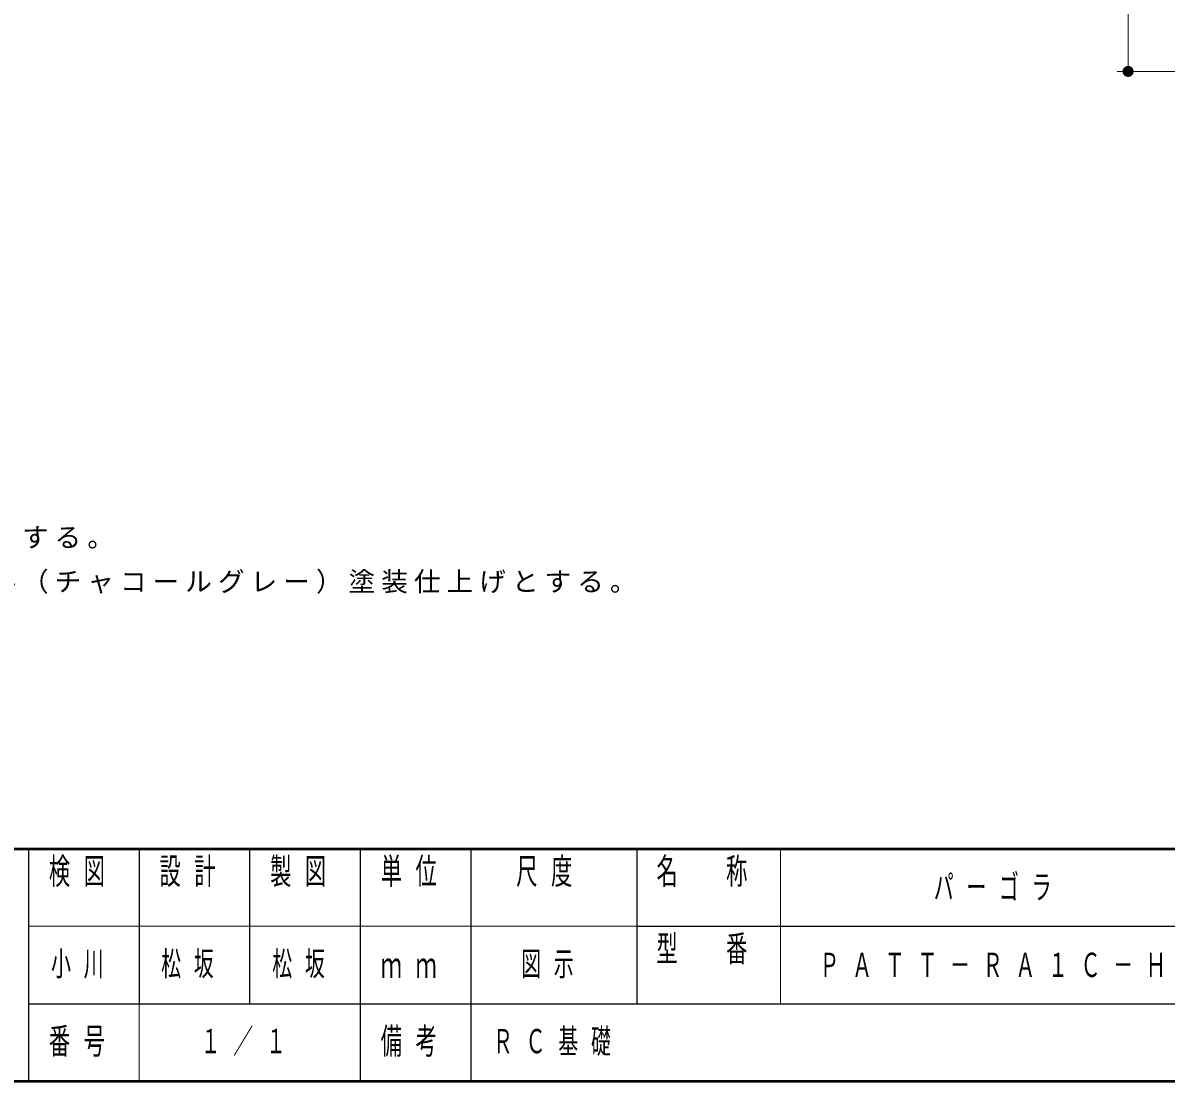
# Model space of a CAD drawing. Units: millimetres on the paper. Extents: x -365 to 0, y -5 to 257.
# Drawn here: x -238 to -134.6, y 0 to 95.7 of the extents above; entities that cross this region are included whole.
import ezdxf

# ---------------------------------------------------------------- set-up
doc = ezdxf.new("R2010")
doc.units = ezdxf.units.MM
doc.layers.add('LY_1', color=7, linetype='Continuous', lineweight=25)
doc.layers.add('LY_3', color=7, linetype='Continuous', lineweight=13)
doc.styles.add('ＭＳ ゴシック', font='')
doc.styles.get('ＭＳ ゴシック').set_extended_font_data('MS Gothic')

# ---------------------------------------------------------------- blocks, each defined once
blk = doc.blocks.new('filled_dot')
at = {"color": 0, "linetype": 'Continuous', "lineweight": -2, "const_width": 1.25}
blk.add_lwpolyline([(-0.625, 0, 1), (0.625, 0, 1)], format="xyb", close=True, dxfattribs=at)

msp = doc.modelspace()

# ---------------------------------------------------------------- linework, layer by layer
at = {"layer": 'LY_1', "lineweight": 13}
for p, q in [((-138.083, 91.311), (-138.083, 117.978)), ((-125.749, 91.311), (-139.083, 91.311))]:
    msp.add_line(p, q, dxfattribs=at)
at = {"layer": 'LY_3', "lineweight": 50}
for p, q in [((-365, 21), (0, 21)), ((-365, 0), (0, 0))]:
    msp.add_line(p, q, dxfattribs=at)
at = {"layer": 'LY_3', "color": 211, "lineweight": 25}
for p, q in [((-237.5, 21), (-237.5, 0)), ((-227.5, 21), (-227.5, 7)), ((-217.5, 21), (-217.5, 7)), ((-207.5, 21), (-207.5, 0)), ((-197.5, 21), (-197.5, 7)), ((-182.5, 21), (-182.5, 7)), ((-182.5, 14), (-70, 14)), ((-237.5, 7), (0, 7))]:
    msp.add_line(p, q, dxfattribs=at)
at = {"layer": 'LY_3'}
for p, q in [((-169.5, 21), (-169.5, 7)), ((-237.5, 14), (-182.5, 14)), ((-227.5, 7), (-227.5, 0))]:
    msp.add_line(p, q, dxfattribs=at)
at = {"layer": 'LY_3', "lineweight": 25}
msp.add_line((-197.5, 7), (-197.5, 0), dxfattribs=at)

# ---------------------------------------------------------------- block references
at = {"layer": 'LY_1', "lineweight": 13, "xscale": 0.4, "yscale": 0.4, "rotation": 90}
msp.add_blockref('filled_dot', (-138.083, 91.311), dxfattribs=at)

# ---------------------------------------------------------------- texts
at = {"layer": 'LY_1', "style": 'ＭＳ ゴシック'}
for s, insert, char_height, attachment_point in [('\\T1.23;鋼材は、電気亜鉛メッキ処理の上、ウレタン樹脂塗料塗装（チャコールグレー）仕上げとする。', (-356.191, 48.069), 1.76, 7), ('\\T1.23;マルチジョイントは、鋳鉄（ＦＣＤ４５０）とし、亜鉛溶射処理の上、ウレタン樹脂塗料（チャコールグレー）塗装仕上げとする。', (-356.191, 44.069), 1.76, 7), ('\\T1.64;\\W0.6;パーゴラ', (-149.75, 17.5), 2.199, 5), ('\\T1.64;\\W0.6;小川', (-232.5, 10.5), 2.199, 5), ('\\T1.64;\\W0.6;松坂', (-225.5, 10.5), 2.199, 4), ('\\T1.64;\\W0.6;松坂', (-212.5, 10.5), 2.199, 5), ('\\T1.64;\\W0.6;図示', (-190, 10.5), 2.199, 5), ('\\T1.64;\\W0.6;ＰＡＴＴ－ＲＡ１Ｃ－Ｈ', (-149.75, 10.5), 2.199, 5), ('\\T1.64;\\W0.6;１／１', (-217.5, 3.5), 2.199, 5), ('\\T1.64;\\W0.6;ＲＣ基礎', (-195.5, 3.5), 2.199, 4)]:
    msp.add_mtext(s, dxfattribs=dict(at, insert=insert, char_height=char_height, attachment_point=attachment_point))
at = {"layer": 'LY_3', "color": 4, "char_height": 2.346, "style": 'ＭＳ ゴシック'}
for s, insert, attachment_point in [('\\T1.64;\\W0.6;検図', (-232.5, 20.167), 2), ('\\T1.64;\\W0.6;設計', (-222.5, 20.167), 2), ('\\T1.64;\\W0.6;製図', (-212.5, 20.167), 2), ('\\T1.64;\\W0.6;単位', (-202.5, 20.167), 2), ('\\T1.64;\\W0.6;尺度', (-190.25, 20.167), 2), ('\\T1.64;\\W0.6;名\u3000称', (-176, 20.167), 2), ('\\T1.64;\\W0.6;型\u3000番', (-176, 13.167), 2), ('\\T1.64;\\W0.6;ｍｍ', (-202.5, 10.5), 5), ('\\T1.64;\\W0.6;番号', (-232.5, 3.5), 5), ('\\T1.64;\\W0.6;備考', (-202.5, 3.5), 5)]:
    msp.add_mtext(s, dxfattribs=dict(at, insert=insert, attachment_point=attachment_point))

doc.saveas('drawing.dxf')
